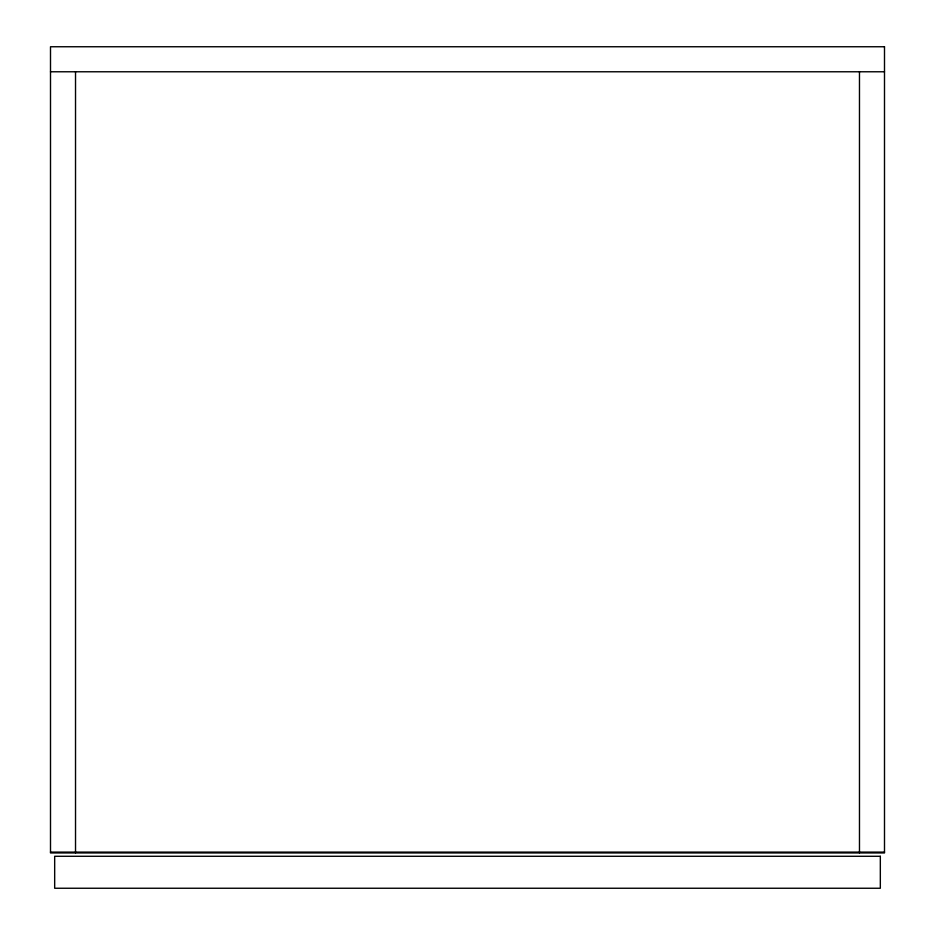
<?xml version="1.0" encoding="UTF-8"?>
<svg xmlns="http://www.w3.org/2000/svg" width="935" height="935" viewBox="0 0 935 935"><rect width="100%" height="100%" fill="white"/><g stroke="black" fill="none" stroke-linecap="round" stroke-linejoin="round"><path stroke-width="1.4" d="M50.502 71.773L884.498 71.773M50.502 852.112L884.498 852.112M859.475 71.773L859.475 852.942M75.525 71.773L75.525 852.942M884.498 46.75L50.502 46.75L50.502 852.942L884.498 852.942L884.498 46.75M880.326 856.285L54.674 856.285L54.674 888.25L880.326 888.25L880.326 856.285"/></g></svg>
